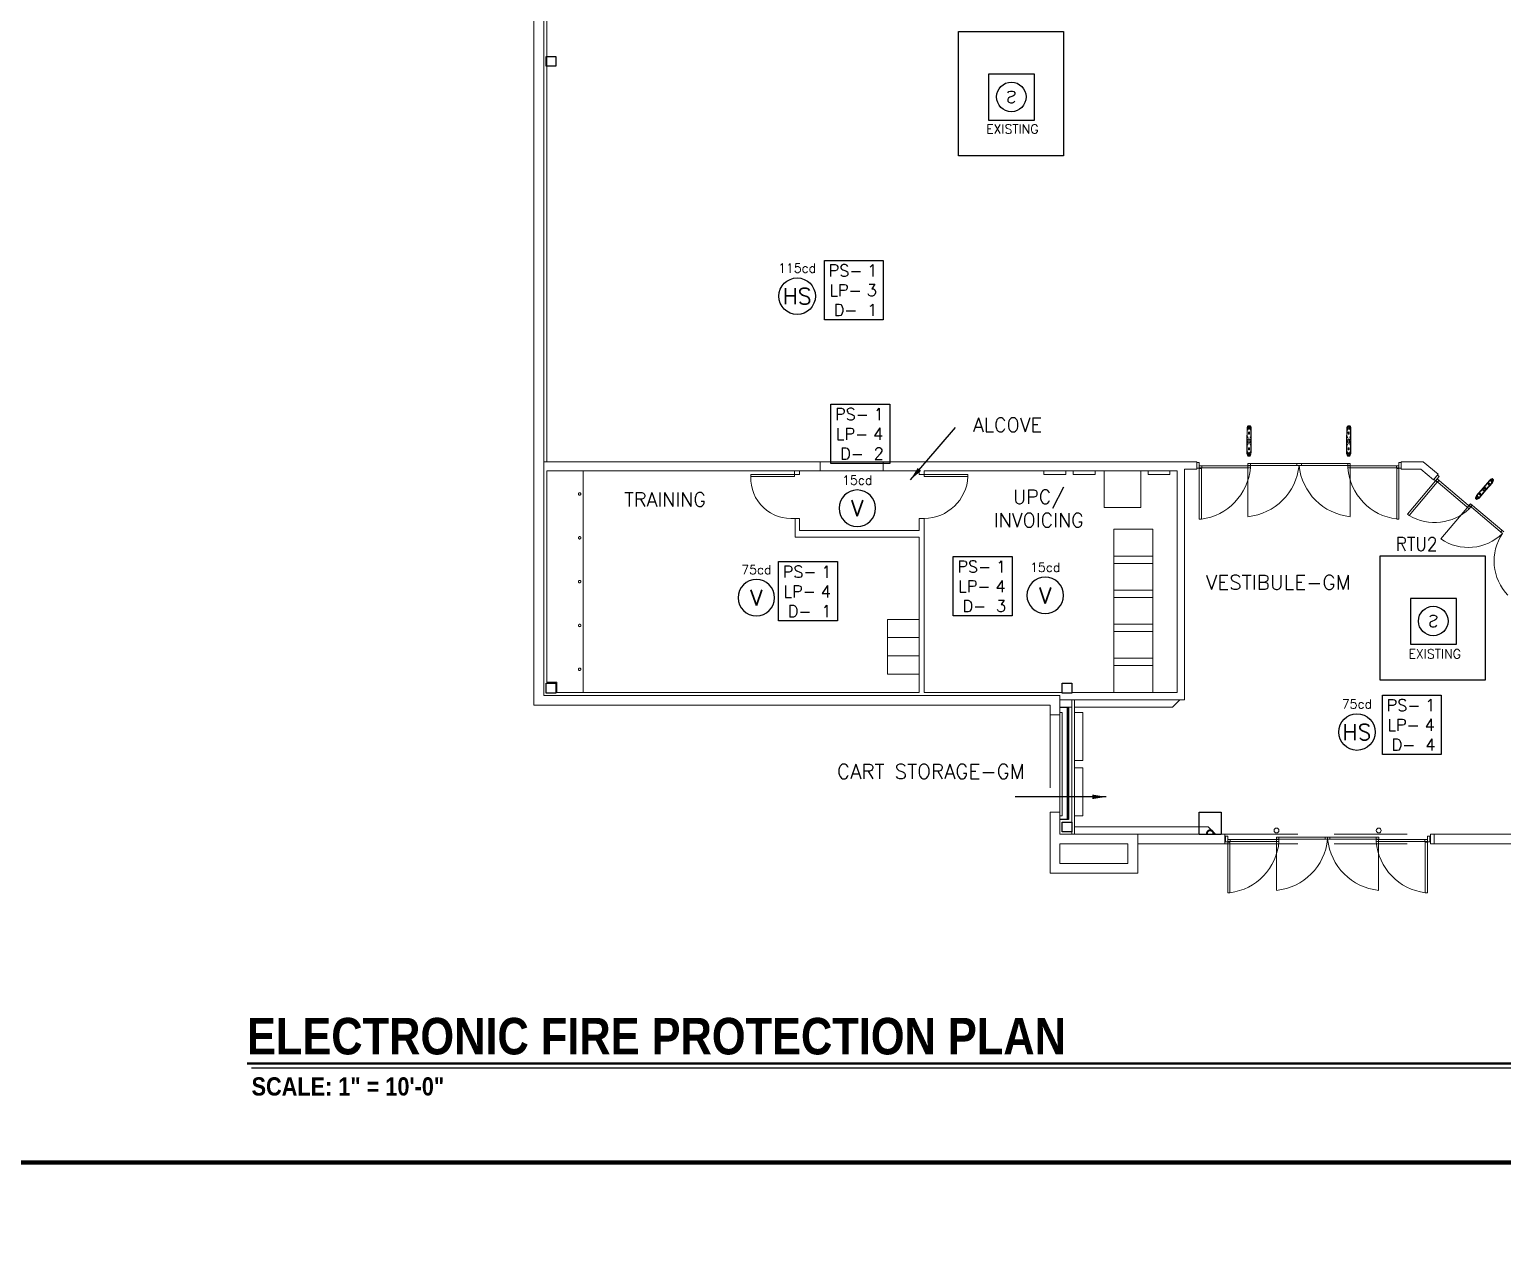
# Model space of a CAD drawing. Header units: inches. Extents: x 0 to 5040, y 0 to 3600.
# Drawn here: x 1210 to 2420, y 0 to 991 of the extents above; entities that cross this region are included whole.
import ezdxf
from ezdxf.enums import TextEntityAlignment as Align

# ---------------------------------------------------------------- set-up
doc = ezdxf.new("R2010")
doc.units = ezdxf.units.IN
doc.header["$LTSCALE"] = 240
doc.header["$MEASUREMENT"] = 0
for name, pattern in [('XBORDER$0$tb 30x42$0$TB$0$DOT2', [0.125, 0, -0.125]), ('XFLOOR$0$base-fp$0$DASHED', [0.75, 0.5, -0.25]), ('XFLOOR$0$base-fp$0$HIDDEN', [0.375, 0.25, -0.125])]:
    doc.linetypes.add(name, pattern=pattern)
doc.layers.get('0').update_dxf_attribs({"linetype": 'CONTINUOUS'})
for name, color, linetype in [('A010-001$0$G-ANNO-SYMB', 3, 'CONTINUOUS'), ('EFP10-R$0$G-ANNO-TEXT', 2, 'CONTINUOUS'), ('INITIATING', 4, 'CONTINUOUS'), ('LEADER', 4, 'CONTINUOUS'), ('NOTIFICATION', 6, 'CONTINUOUS'), ('TEXT', 4, 'CONTINUOUS'), ('XBORDER$0$tb 30x42$0$g-anno-symb', 3, 'CONTINUOUS'), ('XFLOOR$0$base-fp$0$S-COLS_EXST', 8, 'CONTINUOUS')]:
    doc.layers.add(name, color=color, linetype=linetype)
for name, color, linetype, lineweight in [('XFLOOR$0$base-fp$0$A-CURB-INTR_EXST', 8, 'CONTINUOUS', 18), ('XFLOOR$0$base-fp$0$A-DOOR-EXTR_EXST', 8, 'CONTINUOUS', 18), ('XFLOOR$0$base-fp$0$A-DOOR-INTR_EXST', 8, 'CONTINUOUS', 18), ('XFLOOR$0$base-fp$0$A-EQPM-INTR', 8, 'CONTINUOUS', 25), ('XFLOOR$0$base-fp$0$A-EQPM-INTR_EXST', 8, 'CONTINUOUS', 18), ('XFLOOR$0$base-fp$0$A-EQPM-INTR_TACTILE', 8, 'CONTINUOUS', 25), ('XFLOOR$0$base-fp$0$A-FLOR-OMIL_EXST', 8, 'XFLOOR$0$base-fp$0$DASHED', 18), ('XFLOOR$0$base-fp$0$A-SOFF-EXTR_EXST', 8, 'XFLOOR$0$base-fp$0$HIDDEN', 18), ('XFLOOR$0$base-fp$0$A-SOFF-INTR_EXST', 8, 'XFLOOR$0$base-fp$0$HIDDEN', 18), ('XFLOOR$0$base-fp$0$A-WALL-EXTR_EXST', 8, 'CONTINUOUS', 18), ('XFLOOR$0$base-fp$0$A-WALL-INTR_EXST', 8, 'CONTINUOUS', 18)]:
    doc.layers.add(name, color=color, linetype=linetype, lineweight=lineweight)
doc.styles.add('A010-001$0$SIMPLEX', font='simplex.shx')
doc.styles.add('EFP10-R$0$SIMPLEX', font='simplex.shx', dxfattribs={"height": 11.25})
doc.styles.add('HELVBOLD', font='helvbold.shx', dxfattribs={"width": 0.9})
doc.styles.add('NORMAL', font='romans.shx')
doc.styles.add('ROMANS', font='romans.shx', dxfattribs={"width": 0.9})
doc.styles.add('SIMPLEX', font='simplex.shx', dxfattribs={"height": 0.09375})
doc.dimstyles.new('A010-001$0$WDS-DIMSTYLE$7', dxfattribs={"dimscale": 120, "dimtxt": 0.09375, "dimasz": 0.09375, "dimexe": 0.09375, "dimexo": 0.0625, "dimgap": 0.09375, "dimtad": 1, "dimzin": 11, "dimdsep": 46, "dimtxsty": 'A010-001$0$SIMPLEX', "dimcen": 0, "dimdle": 0.09375, "dimclrd": 1, "dimclre": 1, "dimclrt": 256, "dimadec": 0, "dimazin": 0, "dimtfac": 1, "dimtmove": 0, "dimatfit": 3, "dimfxl": 1, "dimtolj": 1, "dimtzin": 2, "dimarcsym": 0})

# ---------------------------------------------------------------- blocks, each defined once
blk = doc.blocks.new('TITLE1')
at = {"layer": 'TEXT', "linetype": 'Continuous', "style": 'HELVBOLD', "width": 0.85}
for tag, p, height in [('DETAIL', (-0.003, 0.07), 0.25), ('SCALE', (0.03, -0.249), 0.125)]:
    blk.add_attdef(tag, p, '', height=height, dxfattribs=at)
blk = doc.blocks.new('XBORDER')
at = {"layer": 'XBORDER$0$tb 30x42$0$g-anno-symb', "linetype": 'XBORDER$0$tb 30x42$0$TB$0$DOT2'}
blk.add_lwpolyline([(0, 0), (42, 0), (42, 30), (0, 30)], close=True, dxfattribs=at)
at = {"layer": 'XBORDER$0$tb 30x42$0$g-anno-symb', "color": 7, "const_width": 0.0312}
blk.add_lwpolyline([(39.25, 0.5), (39.25, 29.5), (1.25, 29.5), (1.25, 0.5)], close=True, dxfattribs=at)
blk = doc.blocks.new('XFLOOR$0$base-fp$0$TACTILE_SIGN')
at = {"layer": 'XFLOOR$0$base-fp$0$A-EQPM-INTR_TACTILE'}
h = blk.add_hatch(color=256, dxfattribs=at)
h.dxf.hatch_style = 1
edge = h.paths.add_edge_path()
edge.add_line((-5902, 3128.1), (-5896, 3128.1))
edge.add_arc((-5899, 3128.5), 3.02, 353.0722, 546.9278)
edge = h.paths.add_edge_path(flags=16)
edge.add_arc((-5899, 3128.6), 2.4, -0.0736, 180.0736, ccw=False)
edge.add_line((-5896.6, 3128.6), (-5901.4, 3128.6))
at = {"layer": 'XFLOOR$0$base-fp$0$A-EQPM-INTR_TACTILE', "color": 8, "linetype": 'XFLOOR$0$base-fp$0$HIDDEN'}
for p, q in [((-5908, 3128.1), (-5908, 3146.1)), ((-5908, 3146.1), (-5890, 3146.1)), ((-5890, 3146.1), (-5890, 3128.1)), ((-5908, 3128.1), (-5890, 3128.1))]:
    blk.add_line(p, q, dxfattribs=at)
at = {"layer": 'XFLOOR$0$base-fp$0$A-EQPM-INTR_TACTILE'}
for centre, radius, start, end in [((-5899, 3128.5), 3.02, 353.0722, 186.9278), ((-5899, 3128.6), 2.41, 356.4623, 183.5377)]:
    blk.add_arc(centre, radius, start, end, dxfattribs=at)
blk = doc.blocks.new('XFLOOR')
at = {"layer": 'XFLOOR$0$base-fp$0$A-CURB-INTR_EXST', "color": 8}
for p, q in [((491.5, 378.7), (485.5, 372.7)), ((403, 372.7), (393, 372.7)), ((485.5, 372.7), (405, 372.7)), ((405, 274.2), (515, 274.2)), ((521, 268.2), (515, 274.2))]:
    blk.add_line(p, q, dxfattribs=at)
at = {"layer": 'XFLOOR$0$base-fp$0$A-CURB-INTR_EXST', "color": 8, "extrusion": (0, 0, -1)}
for centre in [(-571, 271.3), (-655, 271.3)]:
    blk.add_circle(centre, 2, dxfattribs=at)
at = {"layer": 'XFLOOR$0$base-fp$0$A-DOOR-EXTR_EXST', "color": 8}
for p, q in [((547.5, 529.1), (547.5, 569.1)), ((631.5, 529.1), (631.5, 569.1)), ((393, 283.2), (393, 368.2)), ((393, 368.2), (395, 368.2)), ((395, 368.2), (395, 283.2)), ((395, 283.2), (393, 283.2)), ((529, 266.5), (529, 262)), ((529, 266.5), (531, 266.5)), ((531, 266.5), (531, 262)), ((695, 266.5), (695, 262)), ((695, 266.5), (697, 266.5)), ((697, 266.5), (697, 262)), ((529, 262), (531, 262)), ((573, 263.8), (531, 263.8)), ((573, 262.1), (531, 262.1)), ((531, 220.1), (531, 261.7)), ((532.8, 261.7), (531, 261.7)), ((532.8, 220.1), (532.8, 261.7)), ((533, 263.8), (533, 262.1)), ((571, 265.8), (571, 264.1)), ((571, 265.8), (655, 265.8)), ((571, 264.1), (655, 264.1)), ((571, 222.1), (571, 262.1)), ((571.1, 263.8), (571.1, 262.1)), ((573, 265.8), (573, 264.1)), ((573, 263.8), (573, 262.1)), ((611.1, 265.8), (611.1, 264.1)), ((613, 265.8), (613, 264.1)), ((613, 265.8), (613, 264.1)), ((614.9, 265.8), (614.9, 264.1)), ((653, 265.8), (653, 264.1)), ((653, 263.8), (653, 262.1)), ((653, 263.8), (695, 263.8)), ((653, 262.1), (695, 262.1)), ((654.9, 263.8), (654.9, 262.1)), ((654.9, 222.1), (654.9, 262.1)), ((655, 265.8), (655, 264.1)), ((693, 263.8), (693, 262.1)), ((693.2, 261.7), (695, 261.7)), ((693.2, 220.1), (693.2, 261.7)), ((695, 262), (697, 262)), ((695, 220.1), (695, 261.7)), ((532.8, 220.1), (531, 220.1)), ((693.2, 220.1), (695, 220.1))]:
    blk.add_line(p, q, dxfattribs=at)
for centre, radius, start, end in [((527.1, 265.9), 46.1, 277.106, 355.2571), ((566.2, 268.9), 47.1, 275.9099, 354.0901), ((659.9, 268.9), 47.1, 185.9194, 264.0806), ((698.9, 265.9), 46.1, 184.7429, 262.894)]:
    blk.add_arc(centre, radius, start, end, dxfattribs=at)
at = {"layer": 'XFLOOR$0$base-fp$0$A-DOOR-INTR_EXST', "color": 8}
for p, q in [((507.5, 573.5), (505.5, 573.5)), ((507.5, 569), (505.5, 569)), ((507.5, 573.5), (507.5, 569)), ((549.5, 570.8), (507.5, 570.8)), ((549.5, 569.1), (507.5, 569.1)), ((509.6, 570.8), (509.6, 569.1)), ((631.5, 572.8), (547.6, 572.8)), ((547.6, 572.8), (547.6, 571.1)), ((631.5, 571.1), (547.6, 571.1)), ((547.6, 570.8), (547.6, 569.1)), ((549.6, 572.8), (549.6, 571.1)), ((549.6, 570.8), (549.6, 569.1)), ((587.6, 572.8), (587.6, 571.1)), ((591.5, 572.8), (591.5, 571.1)), ((629.5, 572.8), (629.5, 571.1)), ((629.5, 570.8), (629.5, 569.1)), ((629.5, 570.8), (671.5, 570.8)), ((629.5, 569.1), (671.5, 569.1)), ((631.5, 572.8), (631.5, 571.1)), ((631.5, 570.8), (631.5, 569.1)), ((669.5, 570.8), (669.5, 569.1)), ((671.5, 573.5), (671.5, 569)), ((673.5, 573.5), (671.5, 573.5)), ((673.5, 569), (671.5, 569)), ((673.5, 569), (671.5, 569)), ((139.1, 562), (139.1, 563.7)), ((139.1, 563.7), (175.1, 563.7)), ((175.1, 562), (139.1, 562)), ((175.1, 563.7), (175.1, 562)), ((281.5, 563.7), (281.5, 562)), ((317.5, 563.7), (281.5, 563.7)), ((281.5, 562), (317.5, 562)), ((317.5, 562), (317.5, 563.7)), ((509.3, 568.7), (507.6, 568.7)), ((507.6, 527.1), (507.6, 568.7)), ((509.3, 568.7), (507.6, 568.7)), ((509.3, 527.1), (509.3, 568.7)), ((669.8, 568.7), (671.5, 568.7)), ((669.8, 527.1), (669.8, 568.7)), ((671.5, 527.1), (671.5, 568.7)), ((678.7, 531.1), (701.6, 558.4)), ((680, 530), (702.9, 557.3)), ((701.7, 558.6), (700.2, 559.9)), ((702.9, 557.3), (701.6, 558.4)), ((704.6, 562.1), (701.7, 558.6)), ((729.4, 535.6), (701.8, 558.7)), ((730.5, 536.9), (702.9, 560.1)), ((704.6, 562.1), (703.1, 563.4)), ((704.5, 558.8), (703.4, 557.4)), ((706, 510.8), (728.9, 538.1)), ((729.1, 538.1), (727.9, 536.8)), ((730.3, 539.7), (729.2, 538.4)), ((756.7, 515.2), (729.2, 538.4)), ((730.5, 536.9), (729.4, 535.6)), ((757.9, 516.6), (730.3, 539.7)), ((731.8, 538.4), (730.7, 537.1)), ((507.6, 527.1), (509.3, 527.1)), ((507.6, 527.1), (509.3, 527.1)), ((669.8, 527.1), (671.5, 527.1)), ((678.7, 531.1), (680, 530)), ((756.4, 517.8), (755.3, 516.5))]:
    blk.add_line(p, q, dxfattribs=at)
for centre, radius, start, end in [((503.4, 573), 46.3, 277.3104, 355.1273), ((542.7, 575.9), 47.1, 275.9099, 354.0901), ((636.4, 575.9), 47.1, 185.9099, 264.0901), ((675.5, 572.9), 46.1, 184.7457, 262.8912), ((172.4, 560.8), 33.3, 178.0393, 275.4076), ((281.5, 563.8), 36.1, 270.0564, 357.0896), ((701, 565.5), 41.2, 239.4732, 313.5533), ((728.6, 544.2), 40.4, 235.9061, 314.0943), ((790.2, 492.6), 40.4, 145.9079, 224.0838)]:
    blk.add_arc(centre, radius, start, end, dxfattribs=at)
at = {"layer": 'XFLOOR$0$base-fp$0$A-EQPM-INTR', "color": 8}
for p, q in [((400, 372.2), (393, 372.2)), ((399, 372.2), (399, 280.2)), ((400, 372.2), (400, 280.2)), ((400, 280.2), (393, 280.2))]:
    blk.add_line(p, q, dxfattribs=at)
at = {"layer": 'XFLOOR$0$base-fp$0$A-EQPM-INTR_EXST', "color": 8}
for p, q in [((547, 600.8), (547.4, 600.8)), ((547, 600.4), (547, 594.6)), ((547, 600.4), (547.4, 600.4)), ((547, 594.6), (547.4, 594.6)), ((547, 594.1), (547, 591.8)), ((547.4, 594.1), (547, 594.1)), ((547.6, 602.4), (548.2, 603.2)), ((547.6, 602.1), (547.6, 602.4)), ((548.1, 602.1), (547.6, 602.1)), ((549.3, 603.5), (547.8, 603.6)), ((547.8, 601.6), (548.1, 601.6)), ((547.8, 601.1), (547.8, 601.6)), ((549.2, 601.1), (547.8, 601.1)), ((547.9, 602.1), (547.9, 602.3)), ((548, 597.3), (548, 598.2)), ((548.1, 601.6), (548.1, 602.1)), ((548.2, 603.2), (548.9, 603.2)), ((548.9, 603.2), (549.4, 602.4)), ((548.9, 602.1), (548.9, 601.6)), ((549.4, 602.1), (548.9, 602.1)), ((548.9, 601.6), (549.2, 601.6)), ((548.9, 598.2), (548.9, 597.3)), ((549.1, 602.1), (549.1, 602.3)), ((549.2, 601.6), (549.2, 601.1)), ((549.4, 602.4), (549.4, 602.1)), ((549.9, 594.5), (549.5, 594.5)), ((549.5, 594.1), (549.9, 594.1)), ((550, 600.8), (549.6, 600.8)), ((550, 600.4), (549.6, 600.4)), ((550, 600.4), (549.9, 594.5)), ((549.9, 594.1), (549.9, 591.8)), ((629, 600.4), (628.9, 594.6)), ((628.9, 594.6), (629.3, 594.6)), ((628.9, 594.1), (628.9, 591.8)), ((629.3, 594.1), (628.9, 594.1)), ((629, 600.8), (629.4, 600.8)), ((629, 600.4), (629.4, 600.4)), ((630, 602.1), (629.6, 602.1)), ((629.7, 601.6), (630, 601.6)), ((629.7, 601.1), (629.7, 601.6)), ((631.2, 601.1), (629.7, 601.1)), ((630, 601.6), (630, 602.1)), ((630, 597.3), (630, 598.2)), ((630.8, 598.2), (630.8, 597.3)), ((630.9, 602.1), (630.9, 601.6)), ((631.3, 602.1), (630.9, 602.1)), ((630.9, 601.6), (631.2, 601.6)), ((631.2, 601.6), (631.2, 601.1)), ((631.9, 600.8), (631.5, 600.8)), ((631.9, 600.4), (631.5, 600.4)), ((631.9, 594.5), (631.5, 594.5)), ((631.5, 594.1), (631.9, 594.1)), ((631.9, 594.1), (631.8, 591.8)), ((631.9, 600.4), (631.9, 594.5)), ((546.9, 588.5), (547, 590.8)), ((547.3, 588.5), (546.9, 588.5)), ((546.9, 582.2), (546.9, 588)), ((546.9, 588), (547.3, 588)), ((546.9, 582.2), (547.3, 582.2)), ((546.9, 581.8), (547.3, 581.8)), ((547.4, 591.8), (547, 591.8)), ((547.4, 590.8), (547, 590.8)), ((547.4, 591.7), (547.4, 591.8)), ((547.7, 591.7), (547.4, 591.7)), ((547.4, 590.9), (547.4, 590.8)), ((547.7, 590.9), (547.4, 590.9)), ((549.1, 581.5), (547.6, 581.5)), ((547.6, 581.5), (547.6, 581)), ((547.6, 581), (547.9, 580.9)), ((547.7, 591.6), (547.7, 591.7)), ((547.8, 591.6), (547.7, 591.6)), ((547.7, 591), (547.7, 590.9)), ((547.8, 591), (547.7, 591)), ((547.8, 592.4), (547.8, 591.3)), ((547.8, 590.1), (547.8, 591.3)), ((548, 585.3), (547.9, 584.4)), ((547.9, 580.9), (547.9, 580.5)), ((548.8, 584.4), (548.8, 585.3)), ((548.8, 580.9), (549.1, 580.9)), ((548.8, 580.5), (548.8, 580.9)), ((549.1, 592.4), (549, 591.3)), ((549, 591.6), (549.2, 591.6)), ((549, 590.1), (549, 591.3)), ((549, 591), (549.2, 591)), ((549.1, 580.9), (549.1, 581.5)), ((549.2, 591.6), (549.2, 591.7)), ((549.2, 591.7), (549.5, 591.7)), ((549.2, 591), (549.2, 590.9)), ((549.2, 590.9), (549.5, 590.9)), ((549.8, 582.2), (549.4, 582.2)), ((549.8, 581.7), (549.4, 581.7)), ((549.5, 591.8), (549.9, 591.8)), ((549.5, 591.7), (549.5, 591.8)), ((549.5, 590.9), (549.5, 590.8)), ((549.5, 590.8), (549.9, 590.8)), ((549.5, 588.5), (549.9, 588.5)), ((549.9, 588), (549.5, 588)), ((549.8, 582.2), (549.9, 588)), ((549.9, 588.5), (549.9, 590.8)), ((628.8, 582.2), (628.9, 588)), ((628.8, 582.2), (629.2, 582.2)), ((628.8, 581.8), (629.2, 581.8)), ((629.3, 591.8), (628.9, 591.8)), ((628.9, 588.5), (628.9, 590.8)), ((629.3, 590.8), (628.9, 590.8)), ((629.3, 588.5), (628.9, 588.5)), ((628.9, 588), (629.3, 588)), ((629.3, 591.7), (629.3, 591.8)), ((629.6, 591.7), (629.3, 591.7)), ((629.3, 590.9), (629.3, 590.8)), ((629.6, 590.9), (629.3, 590.9)), ((629.6, 591.6), (629.6, 591.7)), ((629.8, 591.6), (629.6, 591.6)), ((629.6, 591), (629.6, 590.9)), ((629.7, 591), (629.6, 591)), ((631, 581.5), (629.6, 581.5)), ((629.6, 581.5), (629.6, 581)), ((629.6, 581), (629.9, 580.9)), ((629.7, 590.1), (629.8, 591.3)), ((629.8, 592.4), (629.8, 591.3)), ((629.9, 585.3), (629.9, 584.4)), ((629.9, 580.9), (629.9, 580.5)), ((630.7, 584.4), (630.8, 585.3)), ((630.7, 580.9), (631, 580.9)), ((630.7, 580.5), (630.7, 580.9)), ((631, 592.4), (631, 591.3)), ((631, 591.6), (631.1, 591.6)), ((631, 590.1), (631, 591.3)), ((631, 591), (631.1, 591)), ((631, 580.9), (631, 581.5)), ((631.1, 591.6), (631.1, 591.7)), ((631.1, 591.7), (631.4, 591.7)), ((631.1, 591), (631.1, 590.9)), ((631.1, 590.9), (631.4, 590.9)), ((631.4, 591.8), (631.8, 591.8)), ((631.4, 591.7), (631.4, 591.8)), ((631.4, 590.9), (631.4, 590.8)), ((631.4, 590.8), (631.8, 590.8)), ((631.4, 588.5), (631.8, 588.5)), ((631.8, 588), (631.4, 588)), ((631.8, 582.2), (631.4, 582.2)), ((631.8, 581.7), (631.4, 581.7)), ((631.8, 588.5), (631.8, 590.8)), ((631.8, 582.2), (631.8, 588)), ((547.9, 580.5), (547.5, 580.5)), ((547.5, 580.5), (547.5, 580.2)), ((547.5, 580.2), (548, 579.3)), ((549.1, 579), (547.6, 579)), ((547.8, 580.5), (547.8, 580.3)), ((548, 579.3), (548.7, 579.3)), ((548.7, 579.3), (549.2, 580.2)), ((549.2, 580.5), (548.8, 580.5)), ((549, 580.5), (548.9, 580.3)), ((549.2, 580.2), (549.2, 580.5)), ((629.9, 580.5), (629.4, 580.5)), ((629.4, 580.5), (629.4, 580.2)), ((629.4, 580.2), (629.9, 579.3)), ((631, 579), (629.5, 579)), ((629.7, 580.5), (629.7, 580.3)), ((629.9, 579.3), (630.6, 579.3)), ((630.6, 579.3), (631.2, 580.2)), ((631.2, 580.5), (630.7, 580.5)), ((630.9, 580.5), (630.9, 580.3)), ((631.2, 580.2), (631.2, 580.5)), ((429.5, 536.7), (429.5, 566.7)), ((459.5, 536.7), (459.5, 566.7)), ((746.1, 558.5), (742.8, 554.7)), ((748, 556.8), (744.7, 553)), ((746.1, 558.5), (746.3, 558.3)), ((746.3, 558.8), (746.6, 558.5)), ((747, 558.5), (747.2, 558.9)), ((747.9, 557.7), (747, 558.5)), ((747.2, 558.9), (747.4, 558.7)), ((747.4, 559.3), (747.5, 559.4)), ((747.7, 559), (747.4, 559.3)), ((747.4, 558.7), (747.7, 559)), ((747.6, 559.1), (747.7, 559.3)), ((748, 556.8), (747.7, 557.1)), ((748.2, 558.1), (747.9, 557.7)), ((748.2, 558.5), (748, 558.2)), ((748, 558.2), (748.2, 558.1)), ((748.2, 557.1), (748, 557.3)), ((748.5, 558.3), (748.2, 558.5)), ((748.4, 559.7), (748.8, 559.3)), ((748.3, 558.4), (748.5, 558.6)), ((748.7, 558.4), (748.5, 558.3)), ((748.8, 559.3), (748.7, 558.4)), ((735.1, 545.1), (735, 544.2)), ((735.3, 545.2), (735.1, 545.1)), ((735.6, 545), (735.3, 545.2)), ((735.5, 545.1), (735.3, 544.9)), ((735.6, 546.4), (735.9, 546.2)), ((735.9, 545.8), (735.6, 545.4)), ((735.6, 545.4), (735.8, 545.3)), ((735.8, 545.3), (735.6, 545)), ((735.8, 546.7), (739.1, 550.5)), ((735.8, 546.7), (736.1, 546.4)), ((736.9, 545), (735.9, 545.8)), ((736.1, 544.5), (736.4, 544.8)), ((736.4, 544.8), (736.6, 544.6)), ((736.6, 544.6), (736.9, 545)), ((737.5, 544.7), (737.2, 545)), ((737.7, 545), (737.5, 545.2)), ((737.7, 545), (741, 548.8)), ((738.2, 548.1), (737.8, 547.5)), ((738.3, 547), (738.8, 547.6)), ((739.1, 550.5), (739.4, 550.2)), ((739.4, 550.7), (740.7, 552.2)), ((739.6, 550.5), (739.4, 550.7)), ((740.9, 552), (740.7, 552.2)), ((741, 548.8), (740.8, 549)), ((740.9, 551.3), (742.1, 552.8)), ((741, 552.1), (740.9, 552)), ((741.2, 551.9), (741, 552.1)), ((741, 549.3), (741.3, 549.1)), ((742.5, 554.4), (741.2, 552.9)), ((741.5, 552.7), (741.2, 552.9)), ((741.2, 552), (741.2, 551.9)), ((741.3, 551.9), (741.2, 552)), ((741.3, 549.1), (742.6, 550.6)), ((741.5, 552.6), (741.5, 552.7)), ((741.7, 552.4), (741.5, 552.6)), ((741.6, 552.4), (741.7, 552.4)), ((741.7, 552.3), (741.6, 552.4)), ((741.7, 550.7), (742.9, 552.2)), ((742.1, 551.2), (742.2, 551.1)), ((742.2, 551.1), (742.1, 551.1)), ((742.1, 551.1), (742.3, 550.9)), ((742.3, 550.9), (742.3, 550.8)), ((742.3, 550.8), (742.6, 550.6)), ((742.8, 554.2), (742.5, 554.4)), ((742.5, 551.6), (742.6, 551.5)), ((742.6, 551.5), (742.6, 551.6)), ((742.6, 551.6), (742.8, 551.4)), ((742.8, 554.7), (743, 554.5)), ((742.8, 551.4), (742.9, 551.5)), ((742.9, 551.5), (743.1, 551.3)), ((744.4, 552.8), (743.1, 551.3)), ((744.2, 553), (744.4, 552.8)), ((744.7, 553), (744.4, 553.3)), ((745, 555.9), (745.5, 556.5)), ((746, 556), (745.6, 555.4)), ((459.5, 536.7), (429.5, 536.7)), ((735.5, 543.4), (734.5, 544.2)), ((735, 544.2), (735.4, 543.8)), ((735.4, 543.8), (736.3, 544.1)), ((736.4, 544.2), (736.1, 544.5)), ((736.2, 544.4), (736.1, 544.3)), ((736.3, 544.1), (736.4, 544.2)), ((437.5, 384.7), (437.5, 518.7)), ((469.5, 518.7), (437.5, 518.7)), ((469.5, 384.7), (469.5, 518.7)), ((469.5, 496.7), (437.5, 496.7)), ((469.5, 490.7), (437.5, 490.7)), ((469.5, 468.7), (437.5, 468.7)), ((469.5, 462.7), (437.5, 462.7)), ((251.5, 399.7), (251.5, 444.7)), ((251.5, 444.7), (277.5, 444.7)), ((469.5, 440.7), (437.5, 440.7)), ((277.5, 429.7), (251.5, 429.7)), ((469.5, 434.7), (437.5, 434.7)), ((251.5, 414.7), (277.5, 414.7)), ((469.5, 412.7), (437.5, 412.7)), ((277.5, 399.7), (251.5, 399.7)), ((469.5, 406.7), (437.5, 406.7)), ((403, 378.7), (403, 268.2)), ((405, 378.7), (405, 268.2)), ((469.5, 384.7), (437.5, 384.7)), ((412, 328.7), (405, 328.7)), ((412, 322.7), (405, 322.7))]:
    blk.add_line(p, q, dxfattribs=at)
at = {"layer": 'XFLOOR$0$base-fp$0$A-EQPM-INTR_EXST', "color": 8, "linetype": 'Continuous'}
for p, q in [((629.6, 602.4), (630.1, 603.2)), ((629.6, 602.1), (629.6, 602.4)), ((631.2, 603.5), (629.7, 603.6)), ((629.8, 602.1), (629.8, 602.3)), ((630.1, 603.2), (630.8, 603.2)), ((630.8, 603.2), (631.3, 602.4)), ((631, 602.1), (631, 602.3)), ((631.3, 602.4), (631.3, 602.1)), ((747.5, 559.4), (748.4, 559.7)), ((749.3, 559.3), (748.3, 560.1))]:
    blk.add_line(p, q, dxfattribs=at)
at = {"layer": 'XFLOOR$0$base-fp$0$A-EQPM-INTR_EXST', "color": 8, "linetype": 'Continuous', "flags": 128}
for points in [[(549.4, 603.7), (547.7, 603.7, 0.158935), (546.8, 600.9), (546.7, 591.3), (546.6, 581.7, 0.158935), (547.5, 578.8), (549.2, 578.8, 0.158935), (550.1, 581.7), (550.2, 591.3), (550.3, 600.8, 0.158935)], [(631.3, 603.7), (629.6, 603.7, 0.158935), (628.7, 600.9), (628.6, 591.3), (628.5, 581.7, 0.158935), (629.4, 578.8), (631.1, 578.8, 0.158935), (632, 581.7), (632.1, 591.3), (632.2, 600.8, 0.158935)], [(749.4, 559.4), (748.3, 560.3, 0.158935), (746.1, 558.9), (740.8, 552.7), (735.4, 546.5, 0.158935), (734.4, 544.1), (735.5, 543.2, 0.158935), (737.7, 544.6), (743, 550.8), (748.4, 557, 0.158935)]]:
    blk.add_lwpolyline(points, format="xyb", close=True, dxfattribs=at)
at = {"layer": 'XFLOOR$0$base-fp$0$A-EQPM-INTR_EXST', "color": 8, "flags": 128}
for points in [[(380, 566.7), (398, 566.7), (398, 563.7), (380, 563.7)], [(404, 566.7), (422, 566.7), (422, 563.7), (404, 563.7)], [(465.5, 566.7), (483.5, 566.7), (483.5, 563.7), (465.5, 563.7)]]:
    blk.add_lwpolyline(points, close=True, dxfattribs=at)
at = {"layer": 'XFLOOR$0$base-fp$0$A-EQPM-INTR_EXST', "color": 8}
blk.add_lwpolyline([(412, 322.7), (412, 283.2), (405, 283.2), (405, 368.2), (412, 368.2), (412, 328.7)], dxfattribs=at)
for centre, radius, start, end in [((551.7, 601.1), 4.65, 147.5488, 182.7084), ((547.4, 600.6), 0.218, 269.5801, 89.5801), ((547.4, 594.3), 0.218, 269.5801, 89.5801), ((548.4, 592.4), 0.609, 359.5801, 179.5801), ((548.5, 602.3), 0.597, 359.5801, 179.5801), ((548.5, 598.2), 0.435, 359.5801, 179.5801), ((548.5, 597.3), 0.435, 179.5801, 359.5801), ((545.3, 601.1), 4.65, 356.4518, 31.6115), ((549.5, 594.3), 0.218, 89.5801, 269.5801), ((549.6, 600.6), 0.218, 89.5801, 269.5801), ((629.3, 594.3), 0.218, 269.5801, 89.5801), ((629.4, 600.6), 0.218, 269.5801, 89.5801), ((630.4, 592.4), 0.609, 359.5801, 179.5801), ((630.4, 598.2), 0.435, 359.5801, 179.5801), ((630.4, 597.3), 0.435, 179.5801, 359.5801), ((631.5, 594.3), 0.218, 89.5801, 269.5801), ((631.5, 600.6), 0.218, 89.5801, 269.5801), ((551.5, 581.5), 4.65, 176.4518, 211.6115), ((547.3, 588.3), 0.218, 269.5801, 89.5801), ((547.3, 582), 0.218, 269.5801, 89.5801), ((548.4, 590.1), 0.609, 179.5801, 359.5801), ((548.4, 584.4), 0.435, 179.5801, 359.5801), ((548.4, 585.3), 0.435, 359.5801, 179.5801), ((545.2, 581.5), 4.65, 327.5488, 2.7084), ((549.4, 582), 0.218, 89.5801, 269.5801), ((549.5, 588.2), 0.218, 89.5801, 269.5801), ((633.5, 581.5), 4.65, 176.4518, 211.6115), ((629.2, 582), 0.218, 269.5801, 89.5801), ((629.3, 588.3), 0.218, 269.5801, 89.5801), ((630.4, 590.1), 0.609, 179.5801, 359.5801), ((630.3, 585.3), 0.435, 359.5801, 179.5801), ((630.3, 584.4), 0.435, 179.5801, 359.5801), ((627.1, 581.5), 4.65, 327.5488, 2.7084), ((631.4, 588.2), 0.218, 89.5801, 269.5801), ((631.4, 582), 0.218, 89.5801, 269.5801), ((548.4, 580.3), 0.597, 179.5801, 359.5801), ((630.3, 580.3), 0.597, 179.5801, 359.5801), ((746.4, 558.4), 0.187, 229.1574, 49.1574), ((747.8, 557.2), 0.187, 49.1574, 229.1574), ((748.1, 558.9), 0.513, 319.1574, 139.1574), ((745.3, 559.9), 4, 316.0291, 351.1887), ((738.5, 543.6), 4, 136.0291, 171.1887), ((735.7, 544.6), 0.513, 139.1574, 319.1574), ((734.3, 547.2), 4, 287.126, 322.2857), ((736, 546.3), 0.187, 229.1574, 49.1574), ((737.4, 545.1), 0.187, 49.1574, 229.1574), ((738, 547.3), 0.374, 139.1574, 319.1574), ((738.5, 547.9), 0.374, 319.1574, 139.1574), ((739.5, 550.4), 0.187, 229.1574, 49.1574), ((741.3, 551), 0.523, 139.1574, 319.1574), ((740.9, 549.2), 0.187, 49.1574, 229.1574), ((742.5, 552.5), 0.523, 319.1574, 139.1574), ((742.9, 554.3), 0.187, 229.1574, 49.1574), ((744.3, 553.1), 0.187, 49.1574, 229.1574), ((745.3, 555.6), 0.374, 139.1574, 319.1574), ((745.8, 556.2), 0.374, 319.1574, 139.1574)]:
    blk.add_arc(centre, radius, start, end, dxfattribs=at)
at = {"layer": 'XFLOOR$0$base-fp$0$A-EQPM-INTR_EXST', "color": 8, "linetype": 'Continuous'}
for centre, radius, start, end in [((633.6, 601.1), 4.65, 147.5488, 182.7084), ((630.4, 602.3), 0.597, 359.5801, 179.5801), ((627.3, 601.1), 4.65, 356.4518, 31.6115), ((749.5, 556.3), 4, 107.126, 142.2857)]:
    blk.add_arc(centre, radius, start, end, dxfattribs=at)
at = {"layer": 'XFLOOR$0$base-fp$0$A-FLOR-OMIL_EXST', "color": 8, "flags": 128}
blk.add_lwpolyline([(1.5, 566.7), (1.5, 384.7), (-20.2, 384.7), (-20.2, 393), (-28.5, 393), (-28.5, 566.7)], close=True, dxfattribs=at)
at = {"layer": 'XFLOOR$0$base-fp$0$A-FLOR-OMIL_EXST', "color": 8, "extrusion": (0, 0, -1)}
for centre in [(1.5, 547.7), (1.5, 511.7), (1.5, 475.7), (1.5, 439.7), (1.5, 403.7)]:
    blk.add_circle(centre, 1, dxfattribs=at)
at = {"layer": 'XFLOOR$0$base-fp$0$A-SOFF-EXTR_EXST', "color": 8}
for p, q in [((385, 366.2), (385, 286.2)), ((393, 286.2), (393, 366.2)), ((528.5, 268.2), (697.5, 268.2)), ((528.5, 260.2), (697.5, 260.2))]:
    blk.add_line(p, q, dxfattribs=at)
at = {"layer": 'XFLOOR$0$base-fp$0$A-SOFF-INTR_EXST', "color": 8}
for p, q in [((196, 574.2), (248, 574.2)), ((248, 566.7), (196, 566.7))]:
    blk.add_line(p, q, dxfattribs=at)
at = {"layer": 'XFLOOR$0$base-fp$0$A-WALL-EXTR_EXST', "color": 8}
for p, q in [((-39, 1438.2), (-39, 374.2)), ((-31, 1438.2), (-31, 382.2)), ((393, 382.2), (-31, 382.2)), ((393, 382.2), (393, 366.2)), ((385, 374.2), (-39, 374.2)), ((385, 366.2), (385, 374.2)), ((393, 366.2), (385, 366.2)), ((385, 236.2), (385, 286.2)), ((393, 286.2), (385, 286.2)), ((393, 286.2), (393, 268.2)), ((393, 268.2), (525.5, 268.2)), ((457, 236.2), (457, 268.2)), ((525.5, 268.2), (528.5, 268.2)), ((528.5, 268.2), (528.5, 260.2)), ((697.5, 260.2), (697.5, 268.2)), ((697.5, 268.2), (700.5, 268.2)), ((700.5, 268.2), (2013.5, 268.2)), ((700.5, 260.2), (700.5, 268.2)), ((393, 260.2), (449, 260.2)), ((393, 244.2), (393, 260.2)), ((449, 244.2), (449, 260.2)), ((525.5, 260.2), (457, 260.2)), ((528.5, 260.2), (525.5, 260.2)), ((700.5, 260.2), (697.5, 260.2)), ((700.5, 260.2), (769, 260.2)), ((449, 244.2), (393, 244.2)), ((457, 236.2), (385, 236.2))]:
    blk.add_line(p, q, dxfattribs=at)
at = {"layer": 'XFLOOR$0$base-fp$0$A-WALL-INTR_EXST', "color": 8}
for p, q in [((-28.5, 1010.2), (-28.5, 574.2)), ((-31, 574.2), (196, 574.2)), ((196, 574.2), (196, 566.7)), ((505.5, 574.2), (248, 574.2)), ((248, 574.2), (248, 566.7)), ((505.5, 568.2), (505.5, 574.2)), ((505.5, 573.5), (505.5, 569)), ((691.5, 574.2), (673.5, 574.2)), ((673.5, 574.2), (673.5, 568.2)), ((673.5, 573.5), (673.5, 569)), ((691.5, 574.2), (703.9, 563.9)), ((-28.5, 566.7), (179.1, 566.7)), ((-28.5, 566.7), (-28.5, 393)), ((1.5, 566.7), (1.5, 384.7)), ((175.1, 563.7), (175.1, 566.7)), ((179.1, 563.7), (175.1, 563.7)), ((179.1, 566.7), (196, 566.7)), ((179.1, 563.7), (179.1, 566.7)), ((277.5, 566.7), (248, 566.7)), ((277.5, 563.7), (277.5, 566.7)), ((277.5, 563.7), (281.5, 563.7)), ((489.5, 566.7), (281.5, 566.7)), ((281.5, 563.7), (281.5, 566.7)), ((489.5, 566.7), (489.5, 384.7)), ((495.5, 568.2), (495.5, 378.7)), ((505.5, 568.2), (495.5, 568.2)), ((689.5, 568.2), (673.5, 568.2)), ((689.5, 568.2), (700.1, 559.3)), ((703.9, 563.9), (700.1, 559.3)), ((179.1, 527.7), (175.1, 527.7)), ((175.5, 512.1), (175.5, 527.7)), ((179.1, 517.7), (179.1, 527.7)), ((277.5, 527.7), (281.5, 527.7)), ((277.5, 517.7), (277.5, 527.7)), ((281.5, 384.7), (281.5, 527.7)), ((277.5, 512.1), (175.5, 512.1)), ((277.5, 517.7), (179.1, 517.7)), ((277.5, 384.7), (277.5, 512.1)), ((-20.2, 393), (-28.5, 393)), ((-20.2, 393), (-20.2, 384.7)), ((-20.2, 384.7), (277.5, 384.7)), ((281.5, 384.7), (395, 384.7)), ((393, 378.7), (495.5, 378.7)), ((403, 384.7), (489.5, 384.7))]:
    blk.add_line(p, q, dxfattribs=at)
at = {"layer": 'XFLOOR$0$base-fp$0$S-COLS_EXST', "color": 8}
for p, q in [((-29, 907.2), (-21, 907.2)), ((-29, 899.2), (-29, 907.2)), ((-21, 899.2), (-29, 899.2)), ((-21, 907.2), (-21, 899.2)), ((-29, 392.2), (-21, 392.2)), ((-29, 384.2), (-29, 392.2)), ((-21, 392.2), (-21, 384.2)), ((395, 392.2), (403, 392.2)), ((395, 384.2), (395, 392.2)), ((403, 392.2), (403, 384.2)), ((-21, 384.2), (-29, 384.2)), ((403, 384.2), (395, 384.2)), ((395, 278.2), (403, 278.2)), ((395, 270.2), (395, 278.2)), ((403, 270.2), (395, 270.2)), ((403, 278.2), (403, 270.2))]:
    blk.add_line(p, q, dxfattribs=at)
at = {"layer": 'XFLOOR$0$base-fp$0$A-EQPM-INTR_TACTILE', "color": 8}
blk.add_blockref('XFLOOR$0$base-fp$0$TACTILE_SIGN', (6415.5, -2859.9), dxfattribs=at)
blk = doc.blocks.new('PC2R')
at = {"layer": 'NOTIFICATION'}
blk.add_circle((0, 0), 0.125, dxfattribs=at)
at = {"layer": 'NOTIFICATION', "color": 2, "style": 'ROMANS'}
blk.add_text('HS', height=0.1094, dxfattribs=at).set_placement((0, 0), align=Align.MIDDLE)
blk.add_attdef('115CD', text='', height=0.0625, dxfattribs=at).set_placement((0, 0.161), align=Align.CENTER)
blk = doc.blocks.new('SCR')
at = {"layer": 'NOTIFICATION'}
blk.add_circle((0, 0), 0.125, dxfattribs=at)
at = {"layer": 'NOTIFICATION', "color": 2, "style": 'ROMANS'}
blk.add_text('V', height=0.109, dxfattribs=at).set_placement((0, 0), align=Align.MIDDLE)
blk.add_attdef('115CD', text='', height=0.0625, dxfattribs=at).set_placement((0, 0.161), align=Align.CENTER)
blk = doc.blocks.new('A$C5E320BCF')
at = {"layer": 'NOTIFICATION'}
blk.add_lwpolyline([(0, 0.406), (0.402, 0.406), (0.402, 0), (0, 0)], close=True, dxfattribs=at)
at = {"layer": 'NOTIFICATION', "color": 2, "insert": (0.144, 0.202), "char_height": 0.081, "width": 0.67686, "attachment_point": 5, "style": 'NORMAL'}
blk.add_mtext('PS-\\PLP-\\PD-', dxfattribs=at)
at = {"layer": 'NOTIFICATION', "color": 2, "style": 'NORMAL', "flags": 4}
for tag, p in [('PS', (0.296, 0.337)), ('LP', (0.296, 0.202)), ('D', (0.296, 0.067))]:
    blk.add_attdef(tag, text='', height=0.081, dxfattribs=at).set_placement(p, align=Align.MIDDLE_LEFT)
blk = doc.blocks.new('D4120')
at = {"layer": 'INITIATING'}
blk.add_lwpolyline([(-0.156, -0.159), (0.158, -0.159), (0.158, 0.155), (-0.156, 0.155)], close=True, dxfattribs=at)
blk.add_circle((0, 0), 0.101, dxfattribs=at)
at = {"layer": 'INITIATING', "color": 2, "style": 'SIMPLEX', "text_generation_flag": 2, "flags": 8}
blk.add_attdef('S', text='', height=0.081, dxfattribs=at).set_placement((0, 0), align=Align.MIDDLE_CENTER)

msp = doc.modelspace()

# ---------------------------------------------------------------- linework, layer by layer
at = {"color": 2}
for points in [[(1973.4, 989.1), (2059.6, 989.1), (2059.6, 887), (1973.4, 887)], [(2319.9, 558.5), (2406.2, 558.5), (2406.2, 456.3), (2319.9, 456.3)]]:
    msp.add_lwpolyline(points, close=True, dxfattribs=at)
at = {"layer": 'TEXT', "linetype": 'Continuous'}
msp.add_line((4273.1, 137.5), (1392.7, 137.5), dxfattribs=at)
at = {"layer": 'TEXT', "linetype": 'Continuous', "const_width": 1.88}
msp.add_lwpolyline([(4392.7, 141.3), (1388.9, 141.3)], dxfattribs=at)

# ---------------------------------------------------------------- block references
ref = msp.add_blockref('D4120', (2016.9, 935.4), dxfattribs=dict(xscale=120, yscale=120, zscale=120))
ref.add_attrib('S', 'S', dxfattribs={"layer": 'INITIATING', "color": 2, "height": 9.72, "style": 'SIMPLEX', "text_generation_flag": 2}).set_placement((2016.9, 935.4), align=Align.MIDDLE_CENTER)
ref = msp.add_blockref('D4120', (2363.5, 504.8), dxfattribs=dict(xscale=120, yscale=120, zscale=120))
ref.add_attrib('S', 'S', dxfattribs={"layer": 'INITIATING', "color": 2, "height": 9.72, "style": 'SIMPLEX', "text_generation_flag": 2}).set_placement((2363.5, 504.8), align=Align.MIDDLE_CENTER)
ref = msp.add_blockref('TITLE1', (1388.9, 141.3), dxfattribs=dict(xscale=120, yscale=120, zscale=120))
ref.add_attrib('DETAIL', 'ELECTRONIC FIRE PROTECTION PLAN', (1388.9, 148.8), dxfattribs={"layer": 'TEXT', "linetype": 'Continuous', "height": 30, "style": 'HELVBOLD', "width": 0.85})
ref.add_attrib('SCALE', 'SCALE: 1" = 10\'-0"', (1392.7, 115), dxfattribs={"layer": 'TEXT', "linetype": 'Continuous', "height": 15, "style": 'HELVBOLD', "width": 0.85})
at = {"layer": 'LEADER', "xscale": 120, "yscale": 120, "zscale": 120}
msp.add_blockref('XBORDER', (0, 0), dxfattribs=at)
at = {"layer": 'LEADER'}
msp.add_blockref('XFLOOR', (1663.7, 61.5), dxfattribs=at)
at = {"layer": 'NOTIFICATION'}
ref = msp.add_blockref('A$C5E320BCF', (1863.4, 752.3), dxfattribs=dict(at, xscale=120, yscale=120, zscale=120))
ref.add_attrib('PS', '1', dxfattribs={"color": 2, "height": 9.72, "style": 'NORMAL', "flags": 4}).set_placement((1898.5, 792.8), align=Align.MIDDLE_LEFT)
ref.add_attrib('LP', '3', dxfattribs={"color": 2, "height": 9.72, "style": 'NORMAL', "flags": 4}).set_placement((1898.1, 776.6), align=Align.MIDDLE_LEFT)
ref.add_attrib('D', '1', dxfattribs={"color": 2, "height": 9.72, "style": 'NORMAL', "flags": 4}).set_placement((1898.5, 760.4), align=Align.MIDDLE_LEFT)
at = {"layer": 'NOTIFICATION', "xscale": 120, "yscale": 120, "zscale": 120}
for p, values in [((1840.9, 771.7), {'115CD': '115cd'}), ((2300.8, 413.6), {'115CD': '75cd'})]:
    msp.add_blockref('PC2R', p, dxfattribs=at).add_auto_attribs(values)
at = {"layer": 'NOTIFICATION'}
ref = msp.add_blockref('A$C5E320BCF', (1868.7, 634.3), dxfattribs=dict(at, xscale=120, yscale=120, zscale=120))
ref.add_attrib('PS', '1', dxfattribs={"color": 2, "height": 9.72, "style": 'NORMAL', "flags": 4}).set_placement((1903.8, 674.8), align=Align.MIDDLE_LEFT)
ref.add_attrib('LP', '4', dxfattribs={"color": 2, "height": 9.72, "style": 'NORMAL', "flags": 4}).set_placement((1903.3, 658.6), align=Align.MIDDLE_LEFT)
ref.add_attrib('D', '2', dxfattribs={"color": 2, "height": 9.72, "style": 'NORMAL', "flags": 4}).set_placement((1903.8, 642.4), align=Align.MIDDLE_LEFT)
ref = msp.add_blockref('SCR', (1890.3, 597.5), dxfattribs=dict(at, xscale=-120, yscale=120, zscale=120))
ref.add_attrib('115CD', '15cd', dxfattribs={"color": 2, "height": 7.5, "style": 'ROMANS'}).set_placement((1890.3, 616.8), align=Align.CENTER)
ref = msp.add_blockref('A$C5E320BCF', (1969.2, 509.1), dxfattribs=dict(at, xscale=120, yscale=120, zscale=120))
ref.add_attrib('PS', '1', dxfattribs={"color": 2, "height": 9.72, "style": 'NORMAL', "flags": 4}).set_placement((2004.3, 549.5), align=Align.MIDDLE_LEFT)
ref.add_attrib('LP', '4', dxfattribs={"color": 2, "height": 9.72, "style": 'NORMAL', "flags": 4}).set_placement((2003.8, 533.4), align=Align.MIDDLE_LEFT)
ref.add_attrib('D', '3', dxfattribs={"color": 2, "height": 9.72, "style": 'NORMAL', "flags": 4}).set_placement((2004.3, 517.2), align=Align.MIDDLE_LEFT)
ref = msp.add_blockref('SCR', (1807.4, 524), dxfattribs=dict(at, xscale=-120, yscale=120, zscale=120))
ref.add_attrib('115CD', '75cd', dxfattribs={"color": 2, "height": 7.5, "style": 'ROMANS'}).set_placement((1807.4, 543.3), align=Align.CENTER)
ref = msp.add_blockref('A$C5E320BCF', (1825.7, 504.9), dxfattribs=dict(at, xscale=120, yscale=120, zscale=120))
ref.add_attrib('PS', '1', dxfattribs={"color": 2, "height": 9.72, "style": 'NORMAL', "flags": 4}).set_placement((1860.8, 545.3), align=Align.MIDDLE_LEFT)
ref.add_attrib('LP', '4', dxfattribs={"color": 2, "height": 9.72, "style": 'NORMAL', "flags": 4}).set_placement((1860.3, 529.1), align=Align.MIDDLE_LEFT)
ref.add_attrib('D', '1', dxfattribs={"color": 2, "height": 9.72, "style": 'NORMAL', "flags": 4}).set_placement((1860.8, 512.9), align=Align.MIDDLE_LEFT)
ref = msp.add_blockref('SCR', (2044.7, 525.9), dxfattribs=dict(at, xscale=-120, yscale=120, zscale=120))
ref.add_attrib('115CD', '15cd', dxfattribs={"color": 2, "height": 7.5, "style": 'ROMANS'}).set_placement((2044.7, 545.2), align=Align.CENTER)
ref = msp.add_blockref('A$C5E320BCF', (2321.8, 395.2), dxfattribs=dict(at, xscale=120, yscale=120, zscale=120))
ref.add_attrib('PS', '1', dxfattribs={"color": 2, "height": 9.72, "style": 'NORMAL', "flags": 4}).set_placement((2356.9, 435.7), align=Align.MIDDLE_LEFT)
ref.add_attrib('LP', '4', dxfattribs={"color": 2, "height": 9.72, "style": 'NORMAL', "flags": 4}).set_placement((2356.4, 419.5), align=Align.MIDDLE_LEFT)
ref.add_attrib('D', '4', dxfattribs={"color": 2, "height": 9.72, "style": 'NORMAL', "flags": 4}).set_placement((2356.9, 403.3), align=Align.MIDDLE_LEFT)

# ---------------------------------------------------------------- texts
at = {"layer": 'A010-001$0$G-ANNO-SYMB', "attachment_point": 2, "style": 'A010-001$0$SIMPLEX'}
for s, insert, char_height, width in [('ALCOVE', (2013.7, 671.7), 11.5, 103.371), ('TRAINING', (1732.4, 610.3), 11.5, 103.371), ('UPC/ INVOICING', (2039.4, 612.6), 11.5, 103.371), ('VESTIBULE-GM', (2236.2, 542.6), 12, 163.938), ('CART STORAGE-GM', (1950.8, 387.3), 12, 148.94)]:
    msp.add_mtext(s, dxfattribs=dict(at, insert=insert, char_height=char_height, width=width))
at = {"layer": 'EFP10-R$0$G-ANNO-TEXT', "style": 'EFP10-R$0$SIMPLEX', "width": 0.9}
msp.add_text('RTU2', height=11.25, dxfattribs=at).set_placement((2349.8, 562.5), align=Align.CENTER)
at = {"layer": 'EFP10-R$0$G-ANNO-TEXT', "char_height": 7.5, "width": 211.441, "attachment_point": 2, "style": 'EFP10-R$0$SIMPLEX'}
for insert in [(2017.7, 912.8), (2364.7, 481.6)]:
    msp.add_mtext('EXISTING', dxfattribs=dict(at, insert=insert))

# ---------------------------------------------------------------- leaders
at = {"layer": 'A010-001$0$G-ANNO-SYMB'}
for points in [[(1934, 620.9), (1971, 663.9)], [(2094.8, 360.4), (2020.1, 360.4)]]:
    msp.add_leader(points, dimstyle='A010-001$0$WDS-DIMSTYLE$7', override={"dimgap": 0.09375, "dimtad": 0}, dxfattribs=at)

doc.saveas('drawing.dxf')
